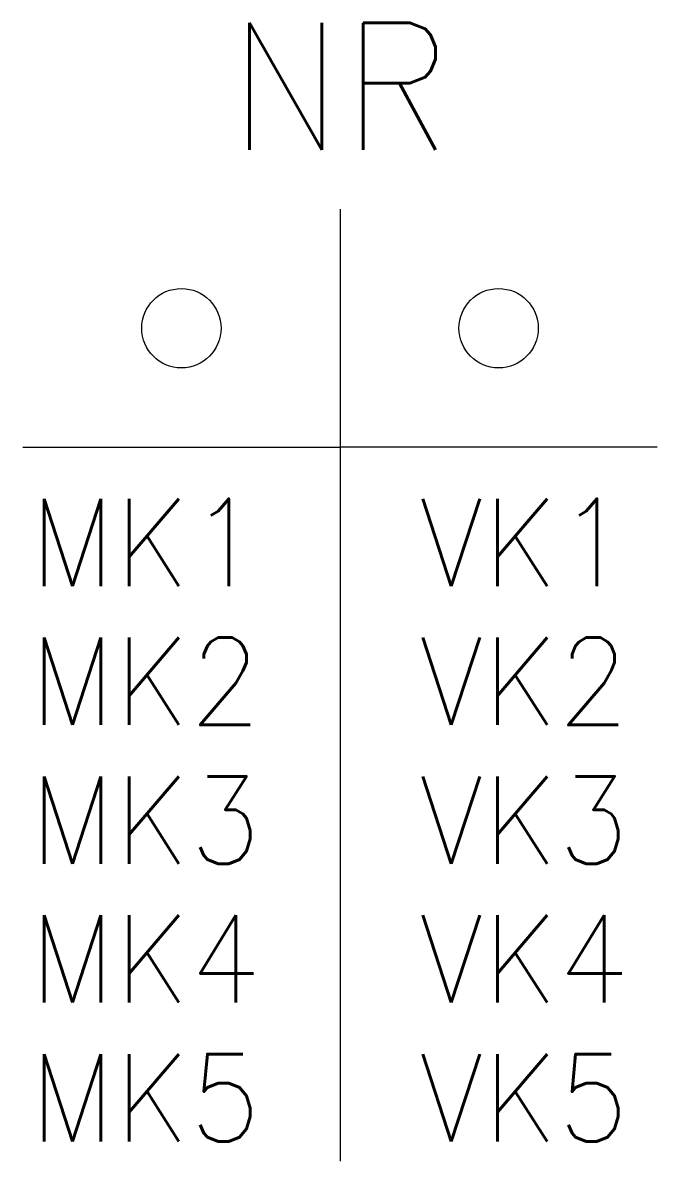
# Model space of a CAD drawing. Extents: x 102 to 118, y 132 to 160.7.
import ezdxf
from ezdxf.enums import TextEntityAlignment as Align

# ---------------------------------------------------------------- set-up
doc = ezdxf.new("R2010")
doc.units = 0
doc.header["$LTSCALE"] = 6
doc.layers.add('1', color=7, linetype='CONTINUOUS')
doc.styles.get("Standard").update_dxf_attribs({"font": 'simplex', "width": 0.85})

msp = doc.modelspace()

# ---------------------------------------------------------------- linework, layer by layer
at = {"layer": '1', "color": 0}
for p, q in [((110, 156), (110, 132)), ((102, 150), (110, 150)), ((118, 150), (110, 150))]:
    msp.add_line(p, q, dxfattribs=at)
for centre in [(106, 153), (114, 153)]:
    msp.add_circle(centre, 1, dxfattribs=at)

# ---------------------------------------------------------------- texts
at = {"layer": '1', "color": 0, "width": 0.95}
msp.add_attdef('NR', text='', height=3.2, dxfattribs=at).set_placement((110, 157.5), align=Align.CENTER)
for tag, p in [('MK1', (108, 146.5)), ('MK2', (108, 143)), ('MK3', (108, 139.5)), ('MK4', (108, 136)), ('MK5', (108, 132.5))]:
    msp.add_attdef(tag, text='', height=2.2, dxfattribs=at).set_placement(p, align=Align.RIGHT)
for tag, p in [('VK1', (112, 146.5)), ('VK2', (112, 143)), ('VK3', (112, 139.5)), ('VK4', (112, 136)), ('VK5', (112, 132.5))]:
    msp.add_attdef(tag, p, '', height=2.2, dxfattribs=at)

doc.saveas('drawing.dxf')
